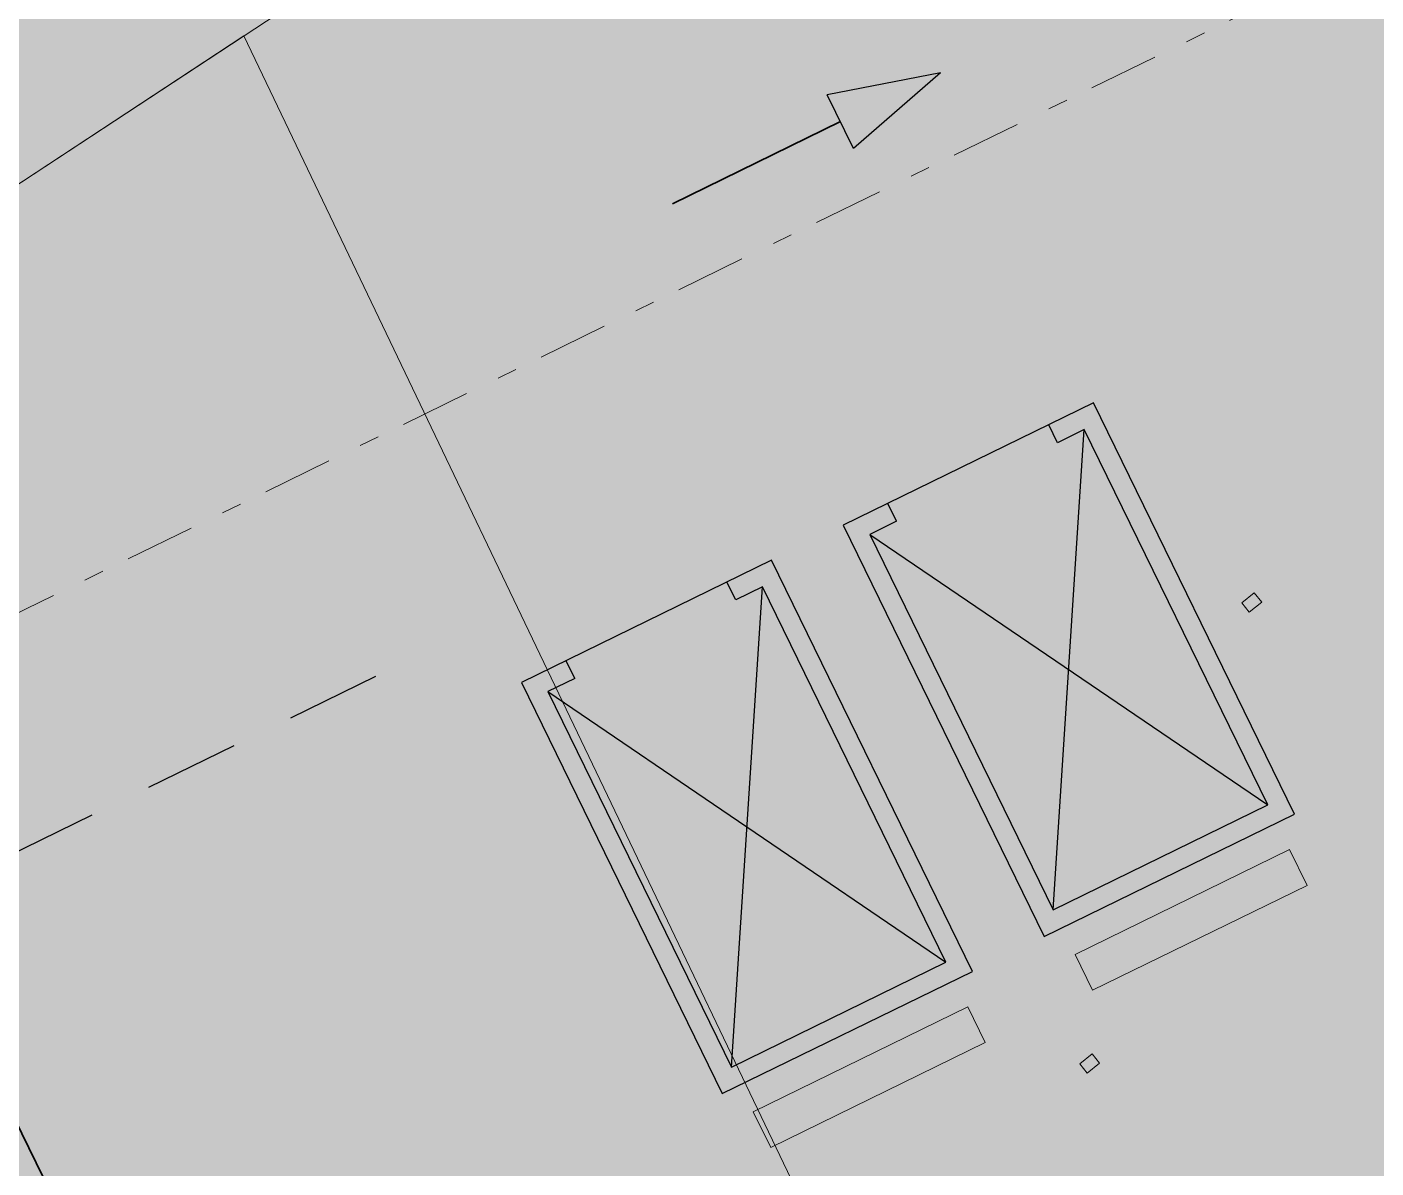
# Model space of a CAD drawing. Header units: metres. Extents: x 7511783 to 7512372, y 4692307 to 4692611.
# Drawn here: x 7511923.58 to 7511930.36, y 4692387.37 to 4692393.1 of the extents above; entities that cross this region are included whole.
import ezdxf

# ---------------------------------------------------------------- set-up
doc = ezdxf.new("R2010")
doc.units = ezdxf.units.M
doc.linetypes.add('Dot & Dashed', pattern=[670.2777624130249, 352.777767181396, -176.388883590699, 0, -141.11111164093])
doc.linetypes.add('Long Dashed', pattern=[793.7499761581423, 476.2499928474427, -317.4999833106997])
for name, color, linetype, lineweight in [('2D Drafting - General_Pen_No__2', 8, 'Continuous', 0), ('2D Drafting - General_Pen_No__42', 8, 'Continuous', 0), ('A - Muret', 7, 'Continuous', 0), ('A - Muret_Pen_No__101', 252, 'Continuous', 0), ('A - Muret_Pen_No__7', 7, 'Continuous', 0), ('A - Shtyllat', 7, 'Continuous', 0), ('A - Shtyllat_Pen_No__1', 7, 'Continuous', 0), ('A -Polyline', 7, 'Continuous', 0), ('A -Polyline_Pen_No__42', 8, 'Continuous', 0), ('bodrum 1 garazhat projekt', 7, 'Continuous', 0), ('garazhat-netw-amiri - b1', 20, 'Continuous', 0), ('Marker - Section', 7, 'Continuous', 0), ('vijat rregullim', 1, 'Continuous', 0)]:
    doc.layers.add(name, color=color, linetype=linetype, lineweight=lineweight)
for name, color, linetype, lineweight, true_color in [('2D Drafting - General_Pen_No__82', 7, 'Continuous', 0, 0xaaaaaa), ('A - Fill Zone_Pen_No__102', 7, 'Continuous', 0, 0xcccccc), ('A - Fill Zone_Pen_No__176', 7, 'Continuous', 0, 0x93a0c6), ('A -Polyline_Pen_No__48', 7, 'Continuous', 0, 0xa80f02), ('A -Polyline_Pen_No__8', 7, 'Continuous', 0, 0xa80f02), ('Marker - Section_Pen_No__85', 7, 'Continuous', 0, 0x80c2ff)]:
    doc.layers.add(name, color=color, linetype=linetype, lineweight=lineweight, true_color=true_color)
pattern_1 = [(44.99999999999999, (0, 0), (-68.94290863686237, 68.94290863686243), []), (135.0000000000002, (0, 0), (68.94290863686219, 68.94290863686261), [])]

# ---------------------------------------------------------------- blocks, each defined once
blk = doc.blocks.new('Wall_31', base_point=(4324.943754994801, -19050.13676935824))
at = {"layer": 'A - Muret_Pen_No__101', "linetype": 'Continuous', "lineweight": 13}
h = blk.add_hatch(dxfattribs=at)
h.set_pattern_fill('CONCRETE_BLOCK', color=252, style=0, pattern_type=2)
h.set_pattern_definition(pattern_1)
h.paths.add_polyline_path([(4324.932768723052, -19850.13671995248), (4324.883329782709, -23450.38605278412), (4324.924441474479, -23450.38605278412), (4324.940964833851, -22850.38602427357), (4574.891592413645, -22850.39290900664), (4574.943785247217, -19050.14365409666), (4574.921688532501, -19850.14360468556)])
h = blk.add_hatch(dxfattribs=at)
h.set_pattern_fill('CONCRETE_BLOCK', color=252, style=0, pattern_type=2)
h.set_pattern_definition(pattern_1)
h.paths.add_polyline_path([(4574.943783042632, -19050.14017894298), (4324.943784342989, -19050.13676935824), (4574.943783042632, -19050.14365409666)])
at = {"layer": 'A - Muret_Pen_No__7', "color": 7, "linetype": 'Continuous', "lineweight": 35, "flags": 128}
for points in [[(4574.943754971229, -19050.14020241443), (4324.943754994801, -19050.13676935824)], [(4574.891569046112, -22850.39296290044), (4574.943754971229, -19050.14020241443)], [(4324.932769214783, -19850.13678361601), (4324.883329782709, -23450.38604232808)]]:
    blk.add_lwpolyline(points, dxfattribs=at)
blk = doc.blocks.new('Column_65', base_point=(6724.902781676206, 12956.7634294679))
at = {"layer": 'A - Shtyllat_Pen_No__1', "color": 7, "linetype": 'Continuous', "lineweight": 13, "flags": 128}
blk.add_lwpolyline([(6770.500561939939, 12936.24898492216), (6757.364026913966, 12994.79325404828), (6679.305001412475, 12977.27787401365), (6692.441536438448, 12918.73360488753)], close=True, dxfattribs=at)
blk = doc.blocks.new('Column_66', base_point=(6061.401064913532, 12807.88269917354))
at = {"layer": 'A - Shtyllat_Pen_No__1', "color": 7, "linetype": 'Continuous', "lineweight": 13, "flags": 128}
blk.add_lwpolyline([(6106.998845177263, 12787.3682546278), (6093.862310151291, 12845.91252375392), (6015.8032846498, 12828.39714371929), (6028.939819675772, 12769.85287459317)], close=True, dxfattribs=at)
blk = doc.blocks.new('Polyline_18', base_point=(57738.4119587423, -9921.926484050673))
at = {"layer": 'A -Polyline_Pen_No__48', "linetype": 'Continuous', "lineweight": 25, "true_color": 0xa80f02}
blk.add_hatch(color=14, dxfattribs=at).paths.add_polyline_path([(59238.4119587423, -9921.926484050644), (58678.6044587423, -9771.926484050655), (58678.6044587423, -10071.92648405065)])
at = {"layer": 'A -Polyline_Pen_No__48', "color": 14, "linetype": 'Continuous', "lineweight": 25, "true_color": 0xa80f02}
for p, q in [((59238.4119587423, -9921.926484050644), (58678.6044587423, -9771.926484050655)), ((58678.6044587423, -10071.92648405065), (58678.6044587423, -9771.926484050655)), ((59238.4119587423, -9921.926484050644), (58678.6044587423, -10071.92648405065))]:
    blk.add_line(p, q, dxfattribs=at)
at = {"layer": 'A -Polyline_Pen_No__8', "color": 14, "linetype": 'Continuous', "lineweight": 35, "true_color": 0xa80f02, "flags": 128}
blk.add_lwpolyline([(57738.4119587423, -9921.926484050673), (58678.6044587423, -9921.926484050655)], dxfattribs=at)
blk = doc.blocks.new('Cutting Plane_1', base_point=(-2729.038131649883, -10324.94421901171))
at = {"layer": 'Marker - Section_Pen_No__85', "color": 151, "linetype": 'Dot & Dashed', "lineweight": 20, "true_color": 0x80c2ff}
blk.add_line((-2504.038131649883, -10324.94421901171), (75513.27257534125, -10324.94421901171), dxfattribs=at)
blk = doc.blocks.new('A$C75F44AD6')
at = {"layer": '2D Drafting - General_Pen_No__82', "linetype": 'Continuous', "lineweight": 0, "true_color": 0x2a2a2a}
for points in [[(59866.49701639917, 59626.00896325049), (61066.49701639918, 59626.00896325049), (61066.49701639918, 59426.00896325049), (59866.49701639917, 59426.00896325049)], [(61666.49701639918, 59626.00896325049), (62866.49701639918, 59626.00896325049), (62866.49701639918, 59426.00896325049), (61666.49701639918, 59426.00896325049)]]:
    blk.add_hatch(color=250, dxfattribs=at).paths.add_polyline_path(points)
at = {"layer": 'A - Fill Zone_Pen_No__102', "linetype": 'Continuous', "lineweight": 0, "true_color": 0xf2f2f2}
blk.add_hatch(color=7, dxfattribs=at).paths.add_polyline_path([(59491.49701639917, 54923.48320727139), (59491.49701639917, 59101.00898176069), (62970.94613547781, 59101.00898176069), (63696.6020938002, 55867.05140670161)])
at = {"layer": 'A - Fill Zone_Pen_No__176', "linetype": 'Continuous', "lineweight": 0, "true_color": 0x242831}
blk.add_hatch(color=250, dxfattribs=at).paths.add_polyline_path([(56016.49701639919, 67626.84861451037), (56016.49701639916, 54826.0089632505), (59491.49701639917, 54826.0089632505), (59491.49701639917, 59101.0089632505), (62970.94613547781, 59101.00898176069), (63696.60209380021, 55867.05139868861), (64046.48816895768, 55945.56105898524), (67158.75225886094, 42075.44796518932), (72370.57175068394, 43244.90913235981), (69206.85623192972, 57344.32061356652), (69694.72514131402, 57453.79173878294), (69650.93669122744, 57648.93930253667), (69650.93669122744, 67626.84861451037)])
at = {"layer": '2D Drafting - General_Pen_No__2', "color": 8, "linetype": 'Continuous', "lineweight": 15, "flags": 128}
for points in [[(59866.49701639917, 59626.00896325049), (61066.49701639918, 59626.00896325049), (61066.49701639918, 59426.00896325049), (59866.49701639917, 59426.00896325049)], [(61666.49701639918, 59626.00896325049), (62866.49701639918, 59626.00896325049), (62866.49701639918, 59426.00896325049), (61666.49701639918, 59426.00896325049)]]:
    blk.add_lwpolyline(points, close=True, dxfattribs=at)
at = {"layer": '2D Drafting - General_Pen_No__42', "color": 8, "linetype": 'Continuous', "lineweight": 25}
for points in [[(59766.49701639918, 59776.00896325049), (61166.49701639918, 59776.00896325049), (61166.49701639918, 62076.0089632505), (59766.49701639918, 62076.0089632505)], [(61566.49701639919, 59776.00896325049), (62966.49701639918, 59776.00896325049), (62966.49701639918, 62076.0089632505), (61566.49701639919, 62076.0089632505)]]:
    blk.add_lwpolyline(points, close=True, dxfattribs=at)
for points in [[(60016.49701639918, 61976.0089632505), (60016.49701639918, 62076.0089632505)], [(60916.49701639917, 61976.0089632505), (60916.49701639917, 62076.0089632505)], [(61816.49701639919, 61976.0089632505), (61816.49701639919, 62076.0089632505)], [(62716.49701639917, 61976.0089632505), (62716.49701639917, 62076.0089632505)], [(60016.49701639918, 61976.0089632505), (59866.49701639917, 61976.0089632505), (59866.49701639917, 59876.0089632505), (61066.49701639918, 59876.0089632505), (61066.49701639918, 61976.0089632505), (60916.49701639917, 61976.0089632505)], [(59866.49701639917, 59876.0089632505), (61066.49701639918, 61976.0089632505)], [(59866.49701639917, 61976.0089632505), (61066.49701639918, 59876.0089632505)], [(61816.49701639919, 61976.0089632505), (61666.49701639918, 61976.0089632505), (61666.49701639918, 59876.0089632505), (62866.49701639918, 59876.0089632505), (62866.49701639918, 61976.0089632505), (62716.49701639917, 61976.0089632505)], [(61666.49701639918, 59876.0089632505), (62866.49701639918, 61976.0089632505)], [(61666.49701639918, 61976.0089632505), (62866.49701639918, 59876.0089632505)]]:
    blk.add_lwpolyline(points, dxfattribs=at)
at = {"layer": 'A -Polyline_Pen_No__42', "color": 8, "linetype": 'Long Dashed', "lineweight": 25}
blk.add_lwpolyline([(56266.49701639918, 62426.0089632505), (59366.49701639918, 62426.0089632505)], dxfattribs=at)
at = {"layer": 'A - Muret', "color": 7, "lineweight": 35}
blk.add_blockref('Wall_31', (56266.49701639918, 61226.0089632505), dxfattribs=at)
at = {"layer": 'A - Shtyllat', "color": 7, "lineweight": 35}
for name, p in [('Column_65', (63241.49701639918, 60826.0089632505)), ('Column_66', (61491.49701639918, 59101.0089632505))]:
    blk.add_blockref(name, p, dxfattribs=at)
at = {"layer": 'A -Polyline', "color": 14, "linetype": 'Continuous', "lineweight": 35, "true_color": 0xa80f02}
blk.add_blockref('Polyline_18', (61504.90897514146, 63904.92213045971), dxfattribs=at)
at = {"layer": 'Marker - Section', "color": 151, "lineweight": 20, "true_color": 0x80c2ff}
blk.add_blockref('Cutting Plane_1', (1037.458884749284, 63501.90439549867), dxfattribs=at)

msp = doc.modelspace()

# ---------------------------------------------------------------- linework, layer by layer
at = {"layer": 'garazhat-netw-amiri - b1'}
msp.add_circle((7511922.380949955, 4692382.212120954), 75.36126493235138, dxfattribs=at)
at = {"layer": 'vijat rregullim', "flags": 128}
for points in [[(7511942.993, 4692405.116), (7511913.452, 4692385.678), (7511902.611, 4692378.579), (7511894.291, 4692373.23), (7511877.791, 4692378.6), (7511870.102, 4692387.2), (7511870.032, 4692387.28), (7511869.842, 4692387.49), (7511869.532, 4692387.82), (7511855.942, 4692402.56), (7511850.842, 4692406.99), (7511889.413, 4692421.428), (7511926.304, 4692436.845), (7511934.243, 4692423.576)], [(7511935.68, 4692370.75), (7511934.09, 4692373.38), (7511924.669838073, 4692393.059345807), (7511913.452, 4692385.678), (7511902.611, 4692378.579), (7511894.291, 4692373.23), (7511894.943, 4692372.976), (7511892.856000001, 4692371.514), (7511892.757999999, 4692370.324), (7511892.71, 4692369.743), (7511892.786, 4692367.666), (7511893.466, 4692365.435), (7511897.246, 4692360.267), (7511907.287, 4692351.18), (7511910.408, 4692348.041999999), (7511920.285, 4692340.217), (7511933.22, 4692351.09), (7511932.73, 4692351.68), (7511923.27, 4692360.23), (7511922.3, 4692361.1)]]:
    msp.add_lwpolyline(points, close=True, dxfattribs=at)
msp.add_lwpolyline([(7511924.669838073, 4692393.059345806), (7511934.09, 4692373.38)], dxfattribs=at)
msp.add_lwpolyline([(7511924.669838073, 4692393.059345806), (7511934.09, 4692373.38)], dxfattribs=at)

# ---------------------------------------------------------------- block references
at = {"layer": 'bodrum 1 garazhat projekt', "xscale": 0.001, "yscale": 0.001, "zscale": 0.001, "rotation": 26.04535599708318}
msp.add_blockref('A$C75F44AD6', (7511899.624007692, 4692307.794563157), dxfattribs=at)

doc.saveas('drawing.dxf')
